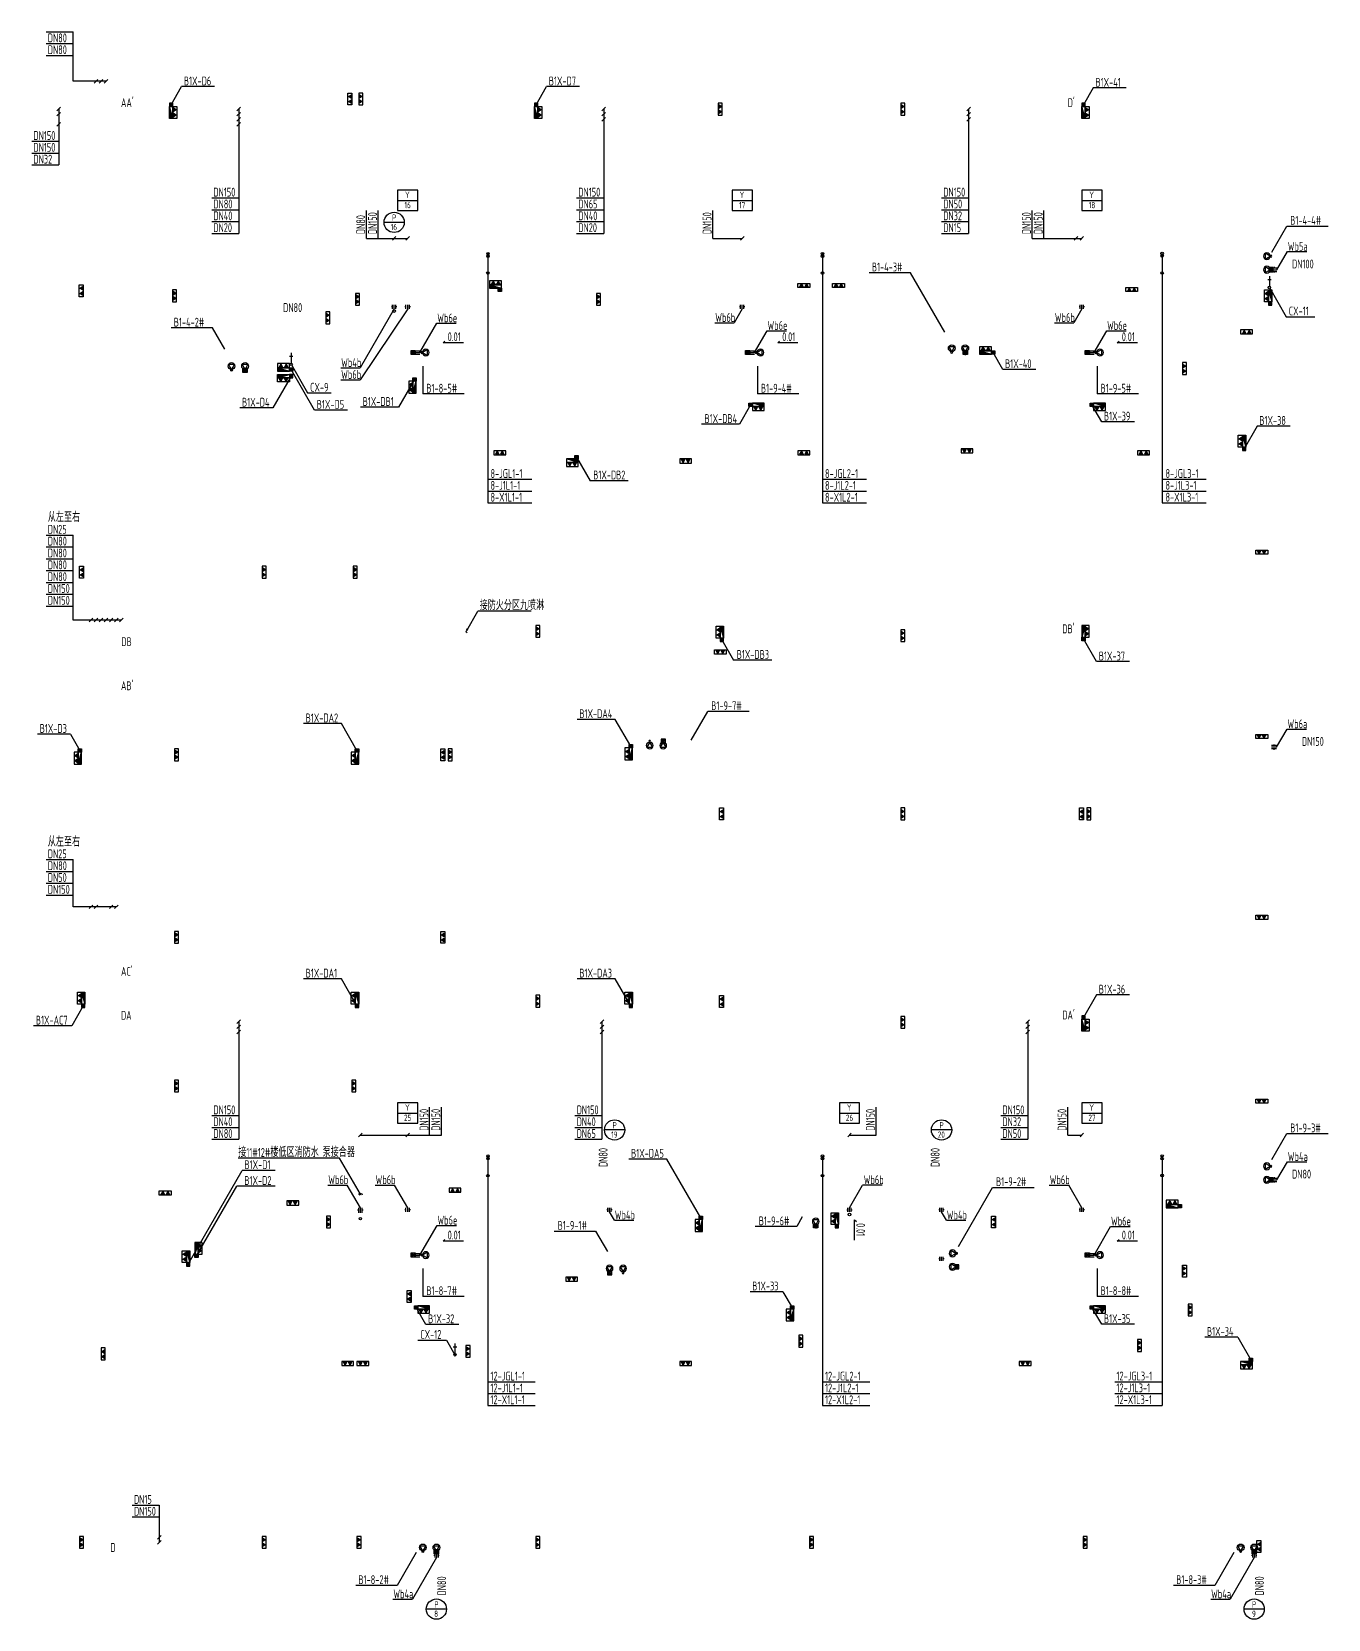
# Model space of a CAD drawing. Header units: millimetres. Extents: x -104227 to 2378000, y -101687 to 2248640.
# Drawn here: x 1128074 to 1204809, y 1049777 to 1143705 of the extents above; entities that cross this region are included whole.
import ezdxf
from ezdxf.enums import TextEntityAlignment as Align

# ---------------------------------------------------------------- set-up
doc = ezdxf.new("R2010")
doc.units = ezdxf.units.MM
doc.header["$LTSCALE"] = 500
doc.linetypes.add('CONTINOUS', pattern=[0])
doc.layers.get('DEFPOINTS').update_dxf_attribs({"color": 9})
for name, color, linetype in [('W-BUSH', 231, 'Continuous'), ('W-BUSH-NOTE', 231, 'Continuous'), ('W-DRAI-DIMS', 51, 'Continuous'), ('W-DRAI-EQPM', 50, 'Continuous'), ('W-DRAI-NOTE', 50, 'Continuous'), ('W-EQPM', 40, 'Continuous'), ('W-FRPT-EXTG', 140, 'Continuous'), ('W-FRPT-HYDT', 140, 'Continuous'), ('W-FRPT-HYDT-DIMS', 61, 'Continuous'), ('W-FRPT-HYDT-EQPM', 60, 'Continuous'), ('W-FRPT-NOTE', 60, 'Continuous'), ('W-FRPT-SPRL-DIMS', 61, 'Continuous'), ('W-RAIN-DIMS', 61, 'Continuous'), ('W-RAIN-EQPM', 60, 'Continuous'), ('W-RAIN-NOTE', 60, 'Continuous'), ('W-WSUP-COOL-PIPE', 3, 'Continuous'), ('W-WSUP-DIMS', 41, 'Continuous'), ('W-WSUP-EQPM', 40, 'Continuous')]:
    doc.layers.add(name, color=color, linetype=linetype)
doc.styles.add('TH-STYLE3', font='tssdeng.shx', dxfattribs={"width": 0.7, "bigfont": 'tssdchn.shx'})

# ---------------------------------------------------------------- blocks, each defined once
blk = doc.blocks.new('*U200')
at = {"linetype": 'CONTINOUS'}
h = blk.add_hatch(dxfattribs=at)
h.set_pattern_fill('ANSI31', color=256, scale=150, angle=180, style=0)
h.set_pattern_definition([(315, (-384620.485, -22544.052), (-13.25825215, -13.25825215), [])])
h.paths.add_polyline_path([(163, 59), (237, 59), (237, 126), (163, 126)])
h = blk.add_hatch(dxfattribs=at)
h.set_pattern_fill('ANSI31', color=256, scale=150, angle=180, style=0)
h.set_pattern_definition([(225, (385320.485, -22544.052), (13.25825215, -13.25825215), [])])
h.paths.add_polyline_path([(537, 59), (463, 59), (463, 126), (537, 126)])
for p, q in [((200, 207), (100, 34)), ((300, 34), (100, 34)), ((200, 207), (300, 34)), ((500, 207), (400, 34)), ((400, 34), (600, 34)), ((500, 207), (600, 34))]:
    blk.add_line(p, q, dxfattribs=at)
for points in [[(700, 0), (700, 240), (0, 240), (0, 0)], [(163, 59), (237, 59), (237, 126), (163, 126)], [(537, 59), (463, 59), (463, 126), (537, 126)]]:
    blk.add_lwpolyline(points, close=True, dxfattribs=at)
blk = doc.blocks.new('*U327')
blk.add_hatch(color=256).paths.add_polyline_path([(0, 200), (700, 0), (0, 0)])
for p, q in [((0, 200), (0, 0)), ((700, 200), (0, 200)), ((0, 200), (700, 0)), ((0, 0), (700, 0)), ((700, 0), (700, 200))]:
    blk.add_line(p, q)
blk = doc.blocks.new('单栓消火栓侧接')
at = {"layer": 'DEFPOINTS'}
for p, q in [((885842, 1182528), (885642, 1182728)), ((885642, 1182528), (885842, 1182728))]:
    blk.add_line(p, q, dxfattribs=at)
blk.add_lwpolyline([(885642, 1182728), (885842, 1182728), (885842, 1182528), (885642, 1182528)], close=True, dxfattribs=at)
at = {"layer": 'W-FRPT-HYDT-EQPM'}
blk.add_circle((885742, 1182628), 75, dxfattribs=at)
at = {"layer": 'W-FRPT-EXTG'}
blk.add_blockref('*U200', (884942, 1182728), dxfattribs=at)
at = {"layer": 'W-FRPT-HYDT'}
blk.add_blockref('*U327', (884942, 1182528), dxfattribs=at)
blk = doc.blocks.new('单栓消火栓背接')
at = {"layer": 'DEFPOINTS'}
for p, q in [((886233, 1182328), (886033, 1182528)), ((886033, 1182328), (886233, 1182528))]:
    blk.add_line(p, q, dxfattribs=at)
blk.add_lwpolyline([(886033, 1182528), (886233, 1182528), (886233, 1182328), (886033, 1182328)], close=True, dxfattribs=at)
at = {"layer": 'W-FRPT-HYDT-EQPM'}
blk.add_circle((886133, 1182428), 75, dxfattribs=at)
at = {"layer": 'W-FRPT-EXTG'}
blk.add_blockref('*U200', (886033, 1182728), dxfattribs=at)
at = {"layer": 'W-FRPT-HYDT'}
blk.add_blockref('*U327', (886033, 1182528), dxfattribs=at)
blk = doc.blocks.new('*U270')
for p, q in [((-100, 0), (-100, -300)), ((100, 0), (100, -300)), ((-100, -150), (-160, -150)), ((160, -150), (100, -150))]:
    blk.add_line(p, q)
at = {"layer": 'DEFPOINTS'}
blk.add_line((0, 0), (0, -300), dxfattribs=at)
blk = doc.blocks.new('*U352')
for p, q in [((-173, -350), (0, -50)), ((173, -350), (-173, -350)), ((0, -50), (173, -350)), ((627, -350), (800, -50)), ((973, -350), (627, -350)), ((800, -50), (973, -350))]:
    blk.add_line(p, q)
for centre, radius in [((0, 0), 50), ((800, 0), 50), ((0, -250), 200), ((800, -250), 200)]:
    blk.add_circle(centre, radius)
at = {"layer": 'DEFPOINTS'}
blk.add_line((0, 0), (0, 150), dxfattribs=at)
blk = doc.blocks.new('压力废水排出管')
blk.add_circle((109673176, -9743579), 75)
at = {"layer": 'DEFPOINTS'}
for p, q in [((109673004, -9743538), (109673348, -9743620)), ((109673135, -9743751), (109673217, -9743407))]:
    blk.add_line(p, q, dxfattribs=at)
blk.add_lwpolyline([(109673004, -9743538), (109673217, -9743407), (109673348, -9743620), (109673135, -9743751)], close=True, dxfattribs=at)
blk = doc.blocks.new('*U337')
for p, q in [((-100, 0), (-100, -250)), ((100, 0), (100, -250)), ((-100, -125), (-160, -125)), ((160, -125), (100, -125))]:
    blk.add_line(p, q)
at = {"layer": 'DEFPOINTS'}
blk.add_line((0, 0), (0, -250), dxfattribs=at)
blk = doc.blocks.new('污废合流井编号')
at = {"layer": 'W-DRAI-EQPM'}
blk.add_circle((0, 400), 400, dxfattribs=at)
at = {"layer": 'W-DRAI-NOTE'}
blk.add_line((400, 400), (-400, 400), dxfattribs=at)
at = {"layer": 'W-DRAI-NOTE', "style": 'TH-STYLE3', "width": 0.7}
blk.add_text('P', height=250, dxfattribs=at).set_placement((0, 586), align=Align.MIDDLE)
at = {"layer": 'W-DRAI-NOTE', "style": 'TH-STYLE3', "width": 0.7, "flags": 8}
blk.add_attdef('-', text='', height=250, dxfattribs=at).set_placement((-10, 90), align=Align.CENTER)
blk = doc.blocks.new('*U359')
for p, q in [((-173, -350), (0, -50)), ((173, -350), (-173, -350)), ((0, -50), (173, -350))]:
    blk.add_line(p, q)
for centre, radius in [((0, 0), 50), ((0, -250), 200)]:
    blk.add_circle(centre, radius)
at = {"layer": 'DEFPOINTS'}
blk.add_line((0, 0), (0, 150), dxfattribs=at)
blk = doc.blocks.new('*U269')
for p, q in [((-100, 0), (-100, -300)), ((100, 0), (100, -300))]:
    blk.add_line(p, q)
at = {"layer": 'DEFPOINTS'}
blk.add_line((0, 0), (0, -300), dxfattribs=at)
blk = doc.blocks.new('重力流雨水井编号')
at = {"layer": 'W-RAIN-EQPM'}
blk.add_lwpolyline([(-400, 0), (400, 0), (400, 800), (-400, 800)], close=True, dxfattribs=at)
at = {"layer": 'W-RAIN-NOTE'}
blk.add_line((-400, 400), (400, 400), dxfattribs=at)
at = {"layer": 'W-RAIN-NOTE', "style": 'TH-STYLE3', "width": 0.7}
blk.add_text('Y', height=250, rotation=0, dxfattribs=at).set_placement((-12, 620, 3564), align=Align.MIDDLE)
at = {"layer": 'W-RAIN-NOTE', "style": 'TH-STYLE3', "width": 0.7, "flags": 8}
blk.add_attdef('-', text='', height=250, rotation=0, dxfattribs=at).set_placement((0, 90), align=Align.CENTER)
blk = doc.blocks.new('*U217')
at = {"layer": 'W-WSUP-COOL-PIPE'}
blk.add_line((-300, 0), (0, 0), dxfattribs=at)
at = {"layer": 'W-WSUP-EQPM'}
blk.add_line((-200, -50), (-200, 50), dxfattribs=at)
blk = doc.blocks.new('冲洗给水')
at = {"layer": 'W-WSUP-EQPM'}
blk.add_circle((957645, 1148834), 75, dxfattribs=at)
at = {"layer": 'W-WSUP-EQPM', "xscale": 2, "yscale": 2, "zscale": 2}
blk.add_blockref('*U217', (957570, 1148834), dxfattribs=at)
blk = doc.blocks.new('A$C3EEB217A')
at = {"layer": 'W-FRPT-EXTG', "xscale": -1}
for p, rotation in [((1147024, 1140077), 90), ((1131124, 1128727), 90), ((1200524, 1113027), 180), ((1131144, 1112077, 0), 90), ((1168474, 1107127), 180), ((1200524, 1102127), 180), ((1152524, 1101277), 90), ((1169024, 1097777, 0), 90), ((1190324, 1097777), 90), ((1200524, 1091427), 180), ((1152524, 1090477), 90), ((1169024, 1086677, 0), 90), ((1200524, 1080547), 180), ((1185124, 1073627, 0), 90), ((1196174, 1070027), 270), ((1150524, 1069227, 0), 90), ((1200824, 1054427), 90)]:
    blk.add_blockref('*U200', p, dxfattribs=dict(at, rotation=rotation))
at = {"layer": 'W-FRPT-EXTG'}
for p, rotation in [((1147424, 1140077), 270), ((1168704, 1139474), 270), ((1179504, 1139474), 270), ((1136404, 1128427), 270), ((1147234, 1128227, 0), 270), ((1161504, 1128227, 0), 270), ((1145474, 1127127, 0), 270), ((1196174, 1124127), 270), ((1183774, 1119027, 0), 180), ((1167124, 1118427, 0), 180), ((1141704, 1112077, 0), 270), ((1147104, 1112077, 0), 270), ((1157904, 1108577, 0), 270), ((1179504, 1108327, 0), 270), ((1136524, 1101277), 270), ((1152724, 1101277), 270), ((1179504, 1097777, 0), 270), ((1190524, 1097777), 270), ((1136524, 1090477), 270), ((1157904, 1086696, 0), 270), ((1179504, 1085442, 0), 270), ((1136524, 1081677), 270), ((1147024, 1081677, 0), 270), ((1143874, 1074527, 0), 180), ((1145524, 1073627, 0), 270), ((1160377, 1070027), 179.9999999999999), ((1196524, 1068427, 0), 270), ((1173474, 1066577, 0), 270), ((1193524, 1066327, 0), 270), ((1132424, 1065127), 90), ((1153774, 1065977), 270), ((1147124, 1065027), 180), ((1148024, 1065027), 180), ((1167124, 1065027, 0), 179.9999999999999), ((1187224, 1065027, 0), 179.9999999999999), ((1130904, 1054677), 270), ((1141704, 1054677), 270), ((1147324, 1054677), 270), ((1157904, 1054677), 270), ((1174104, 1054677), 270), ((1190304, 1054677), 270)]:
    blk.add_blockref('*U200', p, dxfattribs=dict(at, rotation=rotation))
at = {"layer": 'W-FRPT-EXTG', "xscale": -1}
for p in [(1174124, 1128577), (1176174, 1128577), (1193524, 1128327), (1136324, 1074877, 0)]:
    blk.add_blockref('*U200', p, dxfattribs=at)
at = {"layer": 'W-FRPT-EXTG'}
for p in [(1199624, 1125827), (1155424, 1118677, 0), (1173424, 1118677, 0), (1193524, 1118677, 0), (1152779, 1075038)]:
    blk.add_blockref('*U200', p, dxfattribs=at)

msp = doc.modelspace()

# ---------------------------------------------------------------- linework, layer by layer
at = {"layer": 'DEFPOINTS'}
for p, q in [((1155874.13, 1128327.37), (1155674.13, 1128527.37)), ((1155674.13, 1128327.37), (1155874.13, 1128527.37))]:
    msp.add_line(p, q, dxfattribs=at)
msp.add_lwpolyline([(1155674.13, 1128527.37), (1155874.13, 1128527.37), (1155874.13, 1128327.37), (1155674.13, 1128327.37)], close=True, dxfattribs=at)
at = {"layer": 'W-BUSH-NOTE'}
for p, q in [((1201774.13, 1129627.43), (1202389.61, 1130693.48)), ((1202389.61, 1130693.48), (1203539.61, 1130693.48)), ((1149524.13, 1127302.37, 0), (1147512.04, 1123817.33, 0)), ((1150324.13, 1127302.37, 0), (1147512.04, 1123117.33, 0)), ((1170123.89, 1127302.37, 0), (1169652.81, 1126486.43, 0)), ((1190223.9, 1127302.37, 0), (1189752.81, 1126486.43, 0)), ((1151048.89, 1124726.08, 0), (1152050.6, 1126461.09, 0)), ((1152050.6, 1126461.09, 0), (1153200.6, 1126461.09, 0)), ((1168502.81, 1126486.43, 0), (1169652.81, 1126486.43, 0)), ((1188602.81, 1126486.43, 0), (1189752.81, 1126486.43, 0)), ((1170848.89, 1124726.08, 0), (1171594.12, 1126016.85, 0)), ((1171594.12, 1126016.85), (1172744.12, 1126016.85)), ((1190948.9, 1124726.08, 0), (1191694.12, 1126016.85, 0)), ((1191694.12, 1126016.85), (1192844.12, 1126016.85)), ((1146362.04, 1123817.33, 0), (1147512.04, 1123817.33, 0)), ((1146362.04, 1123117.33, 0), (1147512.04, 1123117.33, 0)), ((1201755.33, 1101377.37), (1202370.81, 1102443.42)), ((1202370.81, 1102443.42), (1203520.81, 1102443.42)), ((1201774.13, 1075777.37, -3000), (1202389.61, 1076843.42, -3000)), ((1202389.61, 1076843.42, -3000), (1203539.61, 1076843.42, -3000)), ((1145598.39, 1075470.58), (1146748.39, 1075470.58)), ((1147523.9, 1074127.37), (1146748.39, 1075470.58)), ((1148398.39, 1075470.61), (1149548.39, 1075470.61)), ((1150323.89, 1074127.4), (1149548.39, 1075470.61)), ((1176473.9, 1074127.4, 0), (1177249.4, 1075470.61, 0)), ((1178399.4, 1075470.61, 0), (1177249.4, 1075470.61, 0)), ((1188298.39, 1075470.61), (1189448.39, 1075470.61)), ((1190223.9, 1074127.4), (1189448.39, 1075470.61)), ((1162558.51, 1073384.42, 0), (1162273.89, 1073877.4, 0)), ((1182208.75, 1073384.42, 0), (1181924.13, 1073877.4, 0)), ((1151048.89, 1071326.08, 0), (1152060.22, 1073077.74, 0)), ((1152060.22, 1073077.74, 0), (1153210.22, 1073077.74, 0)), ((1162558.51, 1073384.42, 0), (1163708.51, 1073384.42, 0)), ((1182208.75, 1073384.42, 0), (1183358.75, 1073384.42, 0)), ((1190948.9, 1071326.08, 0), (1191926.66, 1073019.62, 0)), ((1191926.66, 1073019.62, 0), (1193076.66, 1073019.62, 0)), ((1152023.42, 1053427.5), (1150601.21, 1050964.15)), ((1200423.42, 1053427.5), (1199001.21, 1050964.15)), ((1149451.21, 1050964.15), (1150601.21, 1050964.15)), ((1197851.21, 1050964.15), (1199001.21, 1050964.15))]:
    msp.add_line(p, q, dxfattribs=at)
for points in [[(1153623.9, 1125296.18), (1152423.9, 1125296.18), (1152529.96, 1125402.24)], [(1173423.9, 1125296.18), (1172223.9, 1125296.18), (1172329.96, 1125402.24)], [(1193523.9, 1125296.18), (1192323.9, 1125296.18), (1192429.96, 1125402.24)], [(1176773.74, 1072213.45), (1176773.74, 1073413.45), (1176879.8, 1073307.39)]]:
    msp.add_lwpolyline(points, dxfattribs=at)
at = {"layer": 'W-BUSH-NOTE', "elevation": 0}
for points in [[(1153623.9, 1072146.18), (1152423.9, 1072146.18), (1152529.96, 1072252.25)], [(1193523.9, 1072146.18), (1192323.9, 1072146.18), (1192429.96, 1072252.25)]]:
    msp.add_lwpolyline(points, dxfattribs=at)
at = {"layer": 'W-DRAI-DIMS'}
for p, q in [((1201474.13, 1130673.63), (1202359.19, 1132206.61)), ((1202359.19, 1132206.61, 1.32), (1204809.19, 1132206.61, 1.32)), ((1180090.81, 1129449.21, 1.32), (1177640.81, 1129449.21, 1.32)), ((1182124.13, 1125927.4), (1180090.81, 1129449.21, 1.32)), ((1138773.5, 1126184.23, 1.32), (1136323.5, 1126184.23, 1.32)), ((1139499.15, 1124927.37), (1138773.5, 1126184.23)), ((1201474.13, 1076977.6), (1202359.19, 1078510.58)), ((1202359.19, 1078510.58, 1.32), (1204809.19, 1078510.58, 1.32)), ((1182923.9, 1071827.42), (1184946.77, 1075331.14)), ((1184946.77, 1075331.14, 0), (1187396.77, 1075331.14, 0)), ((1158998.9, 1072743.88), (1161448.9, 1072743.88)), ((1161448.9, 1072743.88), (1162151.25, 1071527.37)), ((1150823.9, 1053727.37), (1149701.63, 1051783.54)), ((1199223.9, 1053727.37), (1198101.63, 1051783.54)), ((1149701.63, 1051783.54), (1147251.63, 1051783.54)), ((1198101.63, 1051783.54), (1195651.63, 1051783.54))]:
    msp.add_line(p, q, dxfattribs=at)
at = {"layer": 'W-DRAI-EQPM'}
msp.add_circle((1149524.13, 1127177.37, 0), 75, dxfattribs=at)
at = {"layer": 'W-FRPT-HYDT-DIMS'}
for p, q in [((1136323.9, 1139377.37), (1136947.24, 1140457.04, 0)), ((1138897.24, 1140457.04, 0), (1136947.24, 1140457.04, 0)), ((1157923.9, 1139377.37), (1158547.24, 1140457.04, 0)), ((1160497.24, 1140457.04, 0), (1158547.24, 1140457.04, 0)), ((1190901.43, 1140377.69), (1190323.9, 1139377.37)), ((1192851.43, 1140377.69), (1190901.43, 1140377.69)), ((1185551.66, 1123727.05), (1184974.13, 1124727.37)), ((1144813.31, 1121320.83, 0), (1143423.9, 1123727.37, 0)), ((1187501.66, 1123727.05), (1185551.66, 1123727.05)), ((1143424.13, 1123327.37, 0), (1142338.04, 1121446.22, 0)), ((1150723.9, 1123127.4), (1149778.27, 1121489.52, 0)), ((1170622.89, 1121627.37), (1169960.17, 1120479.51, 0)), ((1191400.2, 1120627.05), (1190822.66, 1121627.37)), ((1142338.04, 1121446.22, 0), (1140388.04, 1121446.22, 0)), ((1146763.31, 1121320.83, 0), (1144813.31, 1121320.83, 0)), ((1149778.27, 1121489.52, 0), (1147528.27, 1121489.52, 0)), ((1193350.2, 1120627.05), (1191400.2, 1120627.05)), ((1169960.17, 1120479.51, 0), (1167710.17, 1120479.51, 0)), ((1200599, 1120369.52, 0), (1199824.13, 1119027.4, 0)), ((1202549, 1120369.52, 0), (1200599, 1120369.52, 0)), ((1160324.13, 1118527.4, 0), (1161123.46, 1117142.91, 0)), ((1163373.46, 1117142.91, 0), (1161123.46, 1117142.91, 0)), ((1168923.9, 1107727.37), (1169617.17, 1106526.58, 0)), ((1191098.77, 1106435.25), (1190323.9, 1107777.37)), ((1171867.17, 1106526.58, 0), (1169617.17, 1106526.58, 0)), ((1193048.77, 1106435.25), (1191098.77, 1106435.25)), ((1146404.76, 1102769.37, 0), (1144154.76, 1102769.37, 0)), ((1147323.9, 1101177.37), (1146404.76, 1102769.37, 0)), ((1162604.76, 1103019.37, 0), (1160354.76, 1103019.37, 0)), ((1163523.9, 1101427.37), (1162604.76, 1103019.37, 0)), ((1130364.85, 1102145.67, 0), (1128414.85, 1102145.67, 0)), ((1130364.85, 1102145.67, 0), (1130923.9, 1101177.37)), ((1146404.75, 1087669.37, 0), (1144154.75, 1087669.37, 0)), ((1147323.89, 1086077.37), (1146404.75, 1087669.37, 0)), ((1162604.76, 1087669.37, 0), (1160354.76, 1087669.37, 0)), ((1163523.9, 1086077.37), (1162604.76, 1087669.37, 0)), ((1131123.9, 1086077.37), (1130437.02, 1084887.67, 0)), ((1191098.73, 1086719.52, 0), (1190323.86, 1085377.4, 0)), ((1193048.73, 1086719.52, 0), (1191098.73, 1086719.52, 0)), ((1130437.02, 1084887.67, 0), (1128187.02, 1084887.67, 0)), ((1165664.88, 1077007.12), (1163414.88, 1077007.12)), ((1167673.9, 1073527.4), (1165664.88, 1077007.12)), ((1137324.38, 1070777.37, 0), (1140533.98, 1076336.57, 0)), ((1142483.98, 1076336.57, 0), (1140533.98, 1076336.57, 0)), ((1137823.9, 1071277.37), (1140203.18, 1075398.41, 0)), ((1142478.18, 1075398.41, 0), (1140203.18, 1075398.41, 0)), ((1172536.44, 1069158.67), (1170586.44, 1069158.67)), ((1172536.44, 1069158.67), (1173073.86, 1068227.84)), ((1151405.45, 1067220.09, 0), (1150823.9, 1068227.37, 0)), ((1191400.2, 1067227.05), (1190822.66, 1068227.37)), ((1153355.45, 1067220.09, 0), (1151405.45, 1067220.09, 0)), ((1193350.2, 1067227.05), (1191400.2, 1067227.05)), ((1199448.99, 1066469.52, 0), (1197498.99, 1066469.52, 0)), ((1199448.99, 1066469.52, 0), (1200223.86, 1065127.4, 0))]:
    msp.add_line(p, q, dxfattribs=at)
at = {"layer": 'W-FRPT-HYDT-EQPM'}
for centre in [(1155073.81, 1129427.1, 0), (1174873.81, 1129427.1, 0), (1194973.81, 1129431.16, 3000), (1155774.13, 1128427.37), (1155073.81, 1076027.1, 0), (1174873.81, 1076027.1, 0), (1194973.81, 1076031.43, 3000), (1176473.9, 1073727.4, 0), (1147523.9, 1073477.4)]:
    msp.add_circle(centre, 75, dxfattribs=at)
at = {"layer": 'W-FRPT-NOTE'}
for p, q in [((1146294.51, 1077056.76, 0), (1140294.51, 1077056.76, 0)), ((1147523.9, 1074927.4, 0), (1146294.51, 1077056.76, 0))]:
    msp.add_line(p, q, dxfattribs=at)
for points in [[(1153784.21, 1108382.18, 0), (1153864.16, 1108318.7, 0), (1153769.21, 1108229.23, 0), (1153849.16, 1108165.75, 0)], [(1147415.68, 1074959.88), (1147479.16, 1074879.93), (1147568.63, 1074974.88), (1147632.11, 1074894.93)]]:
    msp.add_spline(points, degree=3, dxfattribs=at)
at = {"layer": 'W-FRPT-SPRL-DIMS'}
for p in [(1153821.66, 1108277.37, 0), (1157629.85, 1109417.38, 0)]:
    msp.add_line(p, (1154479.85, 1109417.38, 0), dxfattribs=at)
at = {"layer": 'W-RAIN-DIMS'}
for p, q in [((1147881.68, 1131480.79, 0), (1147881.68, 1133130.79, 0)), ((1148581.68, 1131480.79, 0), (1148581.68, 1133130.79, 0)), ((1168381.68, 1131480.79, 0), (1168381.68, 1133130.79, 0)), ((1187281.68, 1131480.79, 0), (1187281.68, 1133130.79, 0)), ((1187981.68, 1131480.79, 0), (1187981.68, 1133130.79, 0)), ((1147881.68, 1131480.79, 0), (1150323.89, 1131480.79, 0)), ((1149418.06, 1131374.72, 0), (1149630.19, 1131586.86, 0)), ((1150217.83, 1131374.72, 0), (1150429.96, 1131586.86, 0)), ((1168381.68, 1131480.79, 0), (1170123.89, 1131480.79, 0)), ((1170017.83, 1131374.72, 0), (1170229.96, 1131586.86, 0)), ((1187281.68, 1131480.79, 0), (1190223.9, 1131480.79, 0)), ((1189767.83, 1131374.72, 0), (1189979.96, 1131586.86, 0)), ((1190117.83, 1131374.72, 0), (1190329.96, 1131586.86, 0)), ((1151223.89, 1123925.61, 0), (1151223.89, 1122275.61, 0)), ((1171023.89, 1123925.61, 0), (1171023.89, 1122275.61, 0)), ((1191123.9, 1123925.61, 0), (1191123.9, 1122275.61, 0)), ((1153673.89, 1122275.61, 0), (1151223.89, 1122275.61, 0)), ((1173473.89, 1122275.61, 0), (1171023.89, 1122275.61, 0)), ((1193573.9, 1122275.61, 0), (1191123.9, 1122275.61, 0)), ((1167098.9, 1101788.54), (1168081.91, 1103491.17)), ((1170531.91, 1103491.17), (1168081.91, 1103491.17)), ((1178042.46, 1078427.37, 0), (1178042.46, 1080077.37, 0)), ((1189392.46, 1078427.37, 0), (1189392.46, 1080077.37, 0)), ((1176367.83, 1078321.3, 0), (1176579.96, 1078533.44, 0)), ((1176473.9, 1078427.37, 0), (1178042.46, 1078427.37, 0)), ((1189392.46, 1078427.37, 0), (1190223.9, 1078427.37, 0)), ((1190117.83, 1078321.3, 0), (1190329.96, 1078533.44, 0)), ((1173347.08, 1073011.34, 0), (1170897.08, 1073011.34, 0)), ((1173673.9, 1073577.4, 0), (1173347.08, 1073011.34, 0)), ((1151223.89, 1070525.62, 0), (1151223.89, 1068880.65, 0)), ((1191123.9, 1070525.62, 0), (1191123.9, 1068880.65, 0)), ((1153673.89, 1068880.65, 0), (1151223.89, 1068880.65, 0)), ((1193573.9, 1068880.65, 0), (1191123.9, 1068880.65, 0))]:
    msp.add_line(p, q, dxfattribs=at)
at = {"layer": 'W-WSUP-DIMS'}
for p, q in [((1128923.96, 1143705.23, -0.03), (1130523.96, 1143705.23, -0.03)), ((1130523.96, 1140774.74), (1130523.96, 1143705.23, -0.08)), ((1128923.96, 1143005.23, -0.03), (1130523.96, 1143005.23, -0.03)), ((1128923.96, 1142305.23, 0.06), (1130523.96, 1142305.23, 0.06)), ((1132473.9, 1140774.74), (1130523.96, 1140774.74)), ((1131767.89, 1140668.68, 0.38), (1131980.02, 1140880.81, 0.38)), ((1132067.83, 1140668.68), (1132279.96, 1140880.81)), ((1132367.83, 1140668.68), (1132579.96, 1140880.81)), ((1129567.83, 1139021.3), (1129779.96, 1139233.44)), ((1129567.83, 1138721.3), (1129779.96, 1138933.44)), ((1129673.83, 1139127.37, 0.04), (1129673.83, 1135827.37, -0.39)), ((1140217.83, 1139021.3), (1140429.96, 1139233.44)), ((1140217.83, 1138721.3, -0.04), (1140429.96, 1138933.44, -0.04)), ((1140217.89, 1138421.36, -0.08), (1140430.02, 1138633.5, -0.08)), ((1140323.89, 1139127.37), (1140323.89, 1131777.34, -0.97)), ((1161817.83, 1139021.3), (1162029.96, 1139233.44)), ((1161817.83, 1138721.3, -0.04), (1162029.96, 1138933.44, -0.04)), ((1161817.89, 1138421.36, -0.08), (1162030.02, 1138633.5, -0.08)), ((1161923.89, 1139127.37), (1161923.89, 1131777.34, -0.97)), ((1183417.83, 1139021.3), (1183629.96, 1139233.44)), ((1183417.83, 1138721.3, -0.04), (1183629.96, 1138933.44, -0.04)), ((1183417.89, 1138421.36, -0.08), (1183630.02, 1138633.5, -0.08)), ((1183523.89, 1139127.37), (1183523.89, 1131777.34, -0.97)), ((1129567.83, 1138121.36, 0), (1129779.96, 1138333.5, 0)), ((1140217.83, 1138121.3, 0), (1140429.96, 1138333.44, 0)), ((1128073.83, 1137227.37, 0.23), (1129673.83, 1137227.37, 0.23)), ((1128073.83, 1136527.37, 0.23), (1129673.83, 1136527.37, 0.23)), ((1128073.83, 1135827.37, 0.23), (1129673.83, 1135827.37, 0.23)), ((1138723.89, 1133877.34, -0.91), (1140323.89, 1133877.34, -0.91)), ((1160323.89, 1133877.34, -0.91), (1161923.89, 1133877.34, -0.91)), ((1181923.89, 1133877.34, -0.91), (1183523.89, 1133877.34, -0.91)), ((1138723.89, 1133177.34, -0.91), (1140323.89, 1133177.34, -0.91)), ((1160323.89, 1133177.34, -0.91), (1161923.89, 1133177.34, -0.91)), ((1181923.89, 1133177.34, -0.91), (1183523.89, 1133177.34, -0.91)), ((1138723.89, 1132477.34, -0.82), (1140323.89, 1132477.34, -0.82)), ((1160323.89, 1132477.34, -0.82), (1161923.89, 1132477.34, -0.82)), ((1181923.89, 1132477.34, -0.82), (1183523.89, 1132477.34, -0.82)), ((1138723.89, 1131777.34, -0.73), (1140323.89, 1131777.34, -0.73)), ((1160323.89, 1131777.34, -0.73), (1161923.89, 1131777.34, -0.73)), ((1181923.89, 1131777.34, -0.73), (1183523.89, 1131777.34, -0.73)), ((1155074.19, 1130577.7, 0), (1155074.19, 1115827.4, 0)), ((1174874.19, 1130577.7, 0), (1174874.19, 1115827.4, 0)), ((1194974.19, 1130582.02, 3000), (1194974.19, 1115831.73, 3000)), ((1201324.13, 1128577.37), (1202323.9, 1126845.7)), ((1202323.9, 1126845.7), (1204023.9, 1126845.7)), ((1143423.9, 1124027.37), (1144402.37, 1122332.59)), ((1144402.37, 1122332.59), (1145802.37, 1122332.59)), ((1155074.19, 1117227.4, 0), (1157674.19, 1117227.4, 0)), ((1174874.19, 1117227.4, 0), (1177474.19, 1117227.4, 0)), ((1194974.19, 1117231.73, 3000), (1197574.19, 1117231.73, 3000)), ((1155074.19, 1116527.4, 0), (1157674.19, 1116527.4, 0)), ((1174874.19, 1116527.4, 0), (1177474.19, 1116527.4, 0)), ((1194974.19, 1116531.73, 3000), (1197574.19, 1116531.73, 3000)), ((1155074.19, 1115827.4, 0), (1157674.19, 1115827.4, 0)), ((1174874.19, 1115827.4, 0), (1177474.19, 1115827.4, 0)), ((1194974.19, 1115831.73, 3000), (1197574.19, 1115831.73, 3000)), ((1128923.96, 1113927.37, -0.12), (1130523.96, 1113927.37, -0.12)), ((1128923.96, 1113227.37, -0.12), (1130523.96, 1113227.37, -0.12)), ((1130523.96, 1108896.88), (1130523.96, 1113927.37, -0.14)), ((1128923.96, 1112527.37, -0.12), (1130523.96, 1112527.37, -0.12)), ((1128923.96, 1111827.37, -0.03), (1130523.96, 1111827.37, -0.03)), ((1128923.96, 1111127.37, 0.06), (1130523.96, 1111127.37, 0.06)), ((1128923.96, 1110427.37, 0.16), (1130523.96, 1110427.37, 0.16)), ((1128923.96, 1109727.37, 0.25), (1130523.96, 1109727.37, 0.25)), ((1133373.9, 1108896.88), (1130523.96, 1108896.88)), ((1131467.89, 1108790.82, 0.12), (1131680.02, 1109002.95, 0.12)), ((1131767.89, 1108790.82, 0.38), (1131980.02, 1109002.95, 0.38)), ((1132067.83, 1108790.82), (1132279.96, 1109002.95)), ((1132367.83, 1108790.82), (1132579.96, 1109002.95)), ((1132667.89, 1108790.82), (1132880.02, 1109002.95)), ((1132967.89, 1108790.82), (1133180.02, 1109002.95)), ((1133267.83, 1108790.82), (1133479.96, 1109002.95)), ((1128923.96, 1094727.37), (1130523.96, 1094727.37)), ((1130523.96, 1091927.43), (1130523.96, 1094727.37)), ((1128923.96, 1094027.37, -0.09), (1130523.96, 1094027.37, -0.09)), ((1128923.96, 1093327.37, -0.09), (1130523.96, 1093327.37, -0.09)), ((1128923.96, 1092627.37), (1130523.96, 1092627.37)), ((1133073.96, 1091927.43), (1130523.96, 1091927.43)), ((1131467.83, 1091821.36, -0.26), (1131679.96, 1092033.5, -0.26)), ((1131767.89, 1091821.36, 0.38), (1131980.02, 1092033.5, 0.38)), ((1132667.89, 1091821.36), (1132880.02, 1092033.5)), ((1132967.89, 1091821.36), (1133180.02, 1092033.5)), ((1140217.83, 1085021.3, -0.3), (1140429.96, 1085233.44, -0.3)), ((1140217.83, 1084721.3, -0.34), (1140429.96, 1084933.44, -0.34)), ((1140323.89, 1085127.37, -0.3), (1140323.89, 1078177.34, -1.22)), ((1161717.83, 1085021.3, -0.3), (1161929.96, 1085233.44, -0.3)), ((1161717.83, 1084721.3, -0.34), (1161929.96, 1084933.44, -0.34)), ((1161823.89, 1085127.37, -0.3), (1161823.89, 1078177.34, -1.22)), ((1186917.83, 1085021.3, -0.3), (1187129.96, 1085233.44, -0.3)), ((1186917.83, 1084721.3, -0.34), (1187129.96, 1084933.44, -0.34)), ((1187023.89, 1085127.37, -0.3), (1187023.89, 1078177.34, -1.22)), ((1140217.89, 1084421.36, -0.38), (1140430.02, 1084633.5, -0.38)), ((1161717.89, 1084421.36, -0.38), (1161930.02, 1084633.5, -0.38)), ((1186917.89, 1084421.36, -0.38), (1187130.02, 1084633.5, -0.38)), ((1138723.89, 1079577.34, -1.22), (1140323.89, 1079577.34, -1.22)), ((1151624.46, 1078427.37, 0), (1151624.46, 1080077.37, 0)), ((1152324.46, 1078427.37, 0), (1152324.46, 1080077.37, 0)), ((1160223.89, 1079577.34, -1.22), (1161823.89, 1079577.34, -1.22)), ((1185423.89, 1079577.34, -1.22), (1187023.89, 1079577.34, -1.22)), ((1138723.89, 1078877.34, -1.22), (1140323.89, 1078877.34, -1.22)), ((1147417.83, 1078321.3, 0), (1147629.96, 1078533.44, 0)), ((1147523.9, 1078427.37, 0), (1152324.46, 1078427.37, 0)), ((1150217.83, 1078321.3, 0), (1150429.96, 1078533.44, 0)), ((1160223.89, 1078877.34, -1.22), (1161823.89, 1078877.34, -1.22)), ((1185423.89, 1078877.34, -1.22), (1187023.89, 1078877.34, -1.22)), ((1138723.89, 1078177.34, -1.13), (1140323.89, 1078177.34, -1.13)), ((1160223.89, 1078177.34, -1.13), (1161823.89, 1078177.34, -1.13)), ((1185423.89, 1078177.34, -1.13), (1187023.89, 1078177.34, -1.13)), ((1155074.19, 1077177.7, 0), (1155074.19, 1062427.4, 0)), ((1174874.19, 1077177.7, 0), (1174874.19, 1062427.4, 0)), ((1194974.19, 1077182.02, 3000), (1194974.19, 1062431.73, 3000)), ((1150924.01, 1066293.24), (1152624.01, 1066293.24)), ((1152624.01, 1066293.24), (1153123.89, 1065427.4)), ((1155074.19, 1063827.4, 0), (1157874.19, 1063827.4, 0)), ((1174874.19, 1063827.4, 0), (1177674.19, 1063827.4, 0)), ((1192174.19, 1063831.73, 3000), (1194974.19, 1063831.73, 3000)), ((1155074.19, 1063127.4, 0), (1157874.19, 1063127.4, 0)), ((1155074.19, 1062427.4, 0), (1157874.19, 1062427.4, 0)), ((1174874.19, 1063127.4, 0), (1177674.19, 1063127.4, 0)), ((1174874.19, 1062427.4, 0), (1177674.19, 1062427.4, 0)), ((1192174.19, 1063131.73, 3000), (1194974.19, 1063131.73, 3000)), ((1192174.19, 1062431.73, 3000), (1194974.19, 1062431.73, 3000)), ((1134023.9, 1056527.37), (1135623.9, 1056527.37)), ((1134023.9, 1055827.37), (1135623.9, 1055827.37)), ((1135623.9, 1056527.37), (1135623.9, 1054327.37)), ((1135517.83, 1054521.3), (1135729.96, 1054733.44)), ((1135517.83, 1054221.3), (1135729.96, 1054433.44))]:
    msp.add_line(p, q, dxfattribs=at)
at = {"layer": 'W-WSUP-EQPM'}
for centre in [(1155074.19, 1130577.7, 0), (1155074.19, 1130427.7, 0), (1174874.19, 1130577.7, 0), (1174874.19, 1130427.7, 0), (1194974.19, 1130582.02, 3000), (1194974.19, 1130432.02, 3000), (1155074.19, 1077177.7, 0), (1155074.19, 1077027.7, 0), (1174874.19, 1077177.7, 0), (1174874.19, 1077027.7, 0), (1194974.19, 1077182.02, 3000), (1194974.19, 1077032.02, 3000)]:
    msp.add_circle(centre, 75, dxfattribs=at)

# ---------------------------------------------------------------- block references
at = {"layer": 'W-BUSH', "xscale": -1}
for name, p, rotation in [('*U270', (1201474.13, 1129627.43), 90), ('*U337', (1149524.13, 1127302.37, 0), 180), ('*U337', (1150323.89, 1127302.37, 0), 180), ('*U337', (1170123.89, 1127302.37, 0), 180), ('*U337', (1190223.9, 1127302.37, 0), 180), ('*U269', (1150748.89, 1124726.08, 0), 90), ('*U269', (1170548.89, 1124726.08, 0), 90), ('*U269', (1190648.9, 1124726.08, 0), 90), ('*U270', (1201474.13, 1075777.37, -3000), 90), ('*U270', (1147523.9, 1073827.37), 180), ('*U337', (1150323.89, 1073877.4), 180), ('*U337', (1162273.89, 1073877.4, 0), 180), ('*U337', (1181924.13, 1073877.4, 0), 180), ('*U337', (1190223.9, 1073877.4), 180), ('*U269', (1150748.89, 1071326.08, 0), 90), ('*U337', (1181924.13, 1070977.4, 0), 180), ('*U269', (1190648.9, 1071326.08, 0), 90)]:
    msp.add_blockref(name, p, dxfattribs=dict(at, rotation=rotation))
at = {"layer": 'W-BUSH'}
for name, p, rotation in [('*U270', (1201755.33, 1101377.37), 270), ('*U337', (1176473.9, 1073877.4, 0), 180)]:
    msp.add_blockref(name, p, dxfattribs=dict(at, rotation=rotation))
at = {"layer": 'W-BUSH', "xscale": -1}
for p in [(1152023.42, 1053727.5), (1200423.42, 1053727.5)]:
    msp.add_blockref('*U270', p, dxfattribs=at)
at = {"layer": 'W-DRAI-EQPM', "xscale": 1.5, "yscale": 1.5, "zscale": 1.5}
for p, values in [((1149524.13, 1131827.37, 0), {'-': '16'}), ((1162573.89, 1078127.4, 0), {'-': '19'}), ((1181924.13, 1078127.4, 0), {'-': '20'}), ((1152023.9, 1049777.37, 0), {'-': '8'}), ((1200423.9, 1049777.37, 0), {'-': '9'})]:
    msp.add_blockref('污废合流井编号', p, dxfattribs=at).add_auto_attribs(values)
at = {"layer": 'W-DRAI-EQPM', "xscale": -1}
for p, rotation in [((67072174.11, -87098413.32, 3000), 301.6679516231648), ((89393489.64, 66972477.59), 31.66795162316478), ((67072174.11, -87152263.38), 301.6679516231648), ((67053574.11, -87157413.32), 301.6679516231648), ((-87065766.85, -64800472.85), 211.6679516231648)]:
    msp.add_blockref('压力废水排出管', p, dxfattribs=dict(at, rotation=rotation))
at = {"layer": 'W-DRAI-EQPM', "rotation": 148.3320483768352}
for p in [(89411364.87, -64746022.81), (89368739.89, -64747072.85), (89380064.64, -64816972.85), (89428464.64, -64816972.85)]:
    msp.add_blockref('压力废水排出管', p, dxfattribs=at)
at = {"layer": 'W-EQPM', "xscale": -1}
for name, p, rotation in [('*U352', (1201423.9, 1129627.43, 3000), 270), ('*U359', (1151148.9, 1124725.61), 90), ('*U359', (1170948.9, 1124725.61), 90), ('*U359', (1191048.9, 1124725.62), 90), ('*U352', (1201423.9, 1075777.37), 270), ('*U359', (1174474.13, 1073052.37), 180), ('*U359', (1151148.9, 1071325.62), 90), ('*U352', (1182823.9, 1070627.42), 270), ('*U359', (1191048.9, 1071325.62), 90), ('*U352', (1162273.9, 1070277.37), 180)]:
    msp.add_blockref(name, p, dxfattribs=dict(at, rotation=rotation))
at = {"layer": 'W-EQPM', "rotation": 180}
for p in [(1183324.12, 1124727.4), (1140699.14, 1123677.37), (1152023.9, 1053777.37), (1200423.9, 1053777.37)]:
    msp.add_blockref('*U352', p, dxfattribs=at)
at = {"layer": 'W-EQPM', "xscale": -1}
msp.add_blockref('*U352', (1165448.9, 1101727.37), dxfattribs=at)
at = {"layer": 'W-FRPT-EXTG'}
for name, p in [('A$C3EEB217A', (0, 0, 0)), ('*U200', (1155174.13, 1128727.37, 0))]:
    msp.add_blockref(name, p, dxfattribs=at)
at = {"layer": 'W-FRPT-HYDT', "xscale": -1}
for p, rotation in [((-46304.53, 253635.48), 270), ((-24704.53, 253635.48), 270), ((7695.47, 253635.48), 270), ((2384002.55, 2013369.26), 90), ((257682.24, 2305955.8, 0), 180), ((2382452.55, 2004769.29, 0), 90), ((2351552.32, 1993469.26), 90), ((2313752.32, 1971819.26), 90), ((2329952.32, 1971819.26), 90), ((2346152.32, 1971819.26), 90), ((7695.47, 199635.48), 270), ((2358352.32, 1958769.26), 90), ((2319952.8, 1956519.26, 0), 90)]:
    msp.add_blockref('单栓消火栓侧接', p, dxfattribs=dict(at, rotation=rotation))
at = {"layer": 'W-FRPT-HYDT'}
for name, p in [('*U327', (1155174.13, 1128527.37, 0)), ('单栓消火栓侧接', (299232.24, -57901.06)), ('单栓消火栓侧接', (257682.01, -58901.06)), ('单栓消火栓侧接', (310282.01, -108401.26))]:
    msp.add_blockref(name, p, dxfattribs=at)
for name, p, rotation in [('单栓消火栓侧接', (2333352.32, 237385.51), 89.99999999999999), ('单栓消火栓侧接', (2056364.78, 2304255.8), 180), ('单栓消火栓侧接', (2076564.55, 2304255.8), 180), ('单栓消火栓背接', (2046457.25, 2300955.83, 0), 180), ('单栓消火栓侧接', (7695.47, 1993519.26), 270), ('单栓消火栓侧接', (2313552.32, 215435.48), 89.99999999999999), ('单栓消火栓侧接', (2329952.32, 215435.48), 89.99999999999999), ('单栓消火栓侧接', (2346152.32, 215685.48), 89.99999999999999), ('单栓消火栓侧接', (2350302.32, 187785.51), 90), ('单栓消火栓侧接', (-44804.53, 1957019.26), 270), ('单栓消火栓侧接', (2036565.78, 2250855.8, 0), 180), ('单栓消火栓侧接', (2355702.32, 182485.91), 89.99999999999997), ('单栓消火栓侧接', (2076564.55, 2250855.8), 180), ('单栓消火栓背接', (2086357.02, 2247555.8), 180)]:
    msp.add_blockref(name, p, dxfattribs=dict(at, rotation=rotation))
at = {"layer": 'W-RAIN-EQPM', "xscale": 1.5, "yscale": 1.5, "zscale": 1.5}
for p, values in [((1150323.89, 1133127.37), {'-': '16'}), ((1170123.89, 1133127.37), {'-': '17'}), ((1190823.9, 1133127.37), {'-': '18'}), ((1150323.89, 1079127.4, 0), {'-': '25'}), ((1176473.9, 1079127.4, 0), {'-': '26'}), ((1190823.9, 1079127.4, 0), {'-': '27'})]:
    msp.add_blockref('重力流雨水井编号', p, dxfattribs=at).add_auto_attribs(values)
at = {"layer": 'W-RAIN-EQPM'}
for p, rotation in [((-87077391.62, 66995476.3), 328.3320483768353), ((-87057591.62, 66995476.3), 328.3320483768353), ((-87037491.62, 66995476.3), 328.3320483768353), ((-64696276.09, -87154988.38), 58.33204837683525), ((-87077391.62, 66942076.3), 328.3320483768353), ((-87037491.62, 66942076.3), 328.3320483768353)]:
    msp.add_blockref('压力废水排出管', p, dxfattribs=dict(at, rotation=rotation))
at = {"layer": 'W-WSUP-DIMS', "color": 2, "rotation": 270}
for p in [(52489.83, 2086218.25), (-5410.4, 2081672.25), (4289.6, 2023072.29)]:
    msp.add_blockref('冲洗给水', p, dxfattribs=at)

# ---------------------------------------------------------------- texts
at = {"layer": 'W-BUSH-NOTE', "style": 'TH-STYLE3', "width": 0.7}
for s, p in [('Wb5a', (1202414.61, 1130743.48)), ('Wb6e', (1152075.6, 1126511.09, 0)), ('Wb6b', (1168527.81, 1126536.43, 0)), ('Wb6e', (1171619.12, 1126066.85)), ('Wb6b', (1188627.81, 1126536.43, 0)), ('Wb6e', (1191719.12, 1126066.85)), ('0.01', (1152689.95, 1125396.18)), ('0.01', (1172489.95, 1125396.18)), ('0.01', (1192589.95, 1125396.18)), ('Wb4b', (1146387.04, 1123867.33, 0)), ('Wb6b', (1146387.04, 1123167.33, 0)), ('Wb6a', (1202395.81, 1102493.42)), ('Wb4a', (1202414.61, 1076893.42, -3000)), ('Wb6b', (1145623.39, 1075520.58)), ('Wb6b', (1148423.39, 1075520.61)), ('Wb6b', (1177314.3, 1075520.61, 0)), ('Wb6b', (1188323.39, 1075520.61)), ('Wb6e', (1152085.22, 1073127.74, 0)), ('Wb4b', (1162583.51, 1073434.42, 0)), ('Wb4b', (1182233.75, 1073434.42, 0)), ('Wb6e', (1191951.66, 1073069.62, 0)), ('0.01', (1152689.95, 1072246.18, 0)), ('0.01', (1192589.95, 1072246.18, 0)), ('Wb4a', (1149476.21, 1051014.15)), ('Wb4a', (1197876.21, 1051014.15))]:
    msp.add_text(s, height=525, dxfattribs=at).set_placement(p)
msp.add_text('0.01', height=525, rotation=270, dxfattribs=at).set_placement((1176873.74, 1073213.45))
at = {"layer": 'W-DRAI-DIMS', "style": 'TH-STYLE3', "width": 0.7}
for s, p in [('B1-4-4#', (1202559.19, 1132281.61, 1.32)), ('B1-4-3#', (1177798.89, 1129524.21, 1.32)), ('DN100', (1202663.76, 1129702.43, 3000)), ('DN80', (1142952.08, 1127122.56, 0.37)), ('B1-4-2#', (1136481.57, 1126259.23, 1.32)), ('B1-9-3#', (1202559.19, 1078585.58, 1.32)), ('B1-9-2#', (1185146.77, 1075406.14, 0)), ('DN80', (1202663.76, 1075852.37)), ('B1-9-1#', (1159198.9, 1072818.88)), ('B1-8-2#', (1147409.7, 1051858.54)), ('B1-8-3#', (1195809.7, 1051858.54))]:
    msp.add_text(s, height=525, dxfattribs=at).set_placement(p)
for p in [(1162155.11, 1076533.98, 0.36), (1181805.34, 1076533.98, 0.36)]:
    msp.add_text('DN80', height=525, rotation=90, dxfattribs=at).set_placement(p)
at = {"layer": 'W-FRPT-HYDT-DIMS', "style": 'TH-STYLE3', "width": 0.7}
for s, p in [('B1X-D6', (1137078.68, 1140532.04, 0)), ('B1X-D7', (1158678.68, 1140532.04, 0)), ('B1X-41', (1191032.87, 1140452.69)), ("AA'", (1133354.97, 1139247.12, 0)), ("D'", (1189385.99, 1139243.12, 0)), ('B1X-40', (1185683.11, 1123802.05)), ('B1X-D4', (1140519.49, 1121521.22, 0)), ('B1X-D5', (1144944.76, 1121395.83, 0)), ('B1X-DB1', (1147659.71, 1121564.52, 0)), ('B1X-DB4', (1167891.62, 1120554.51, 0)), ('B1X-39', (1191531.64, 1120702.05)), ('B1X-38', (1200730.44, 1120444.52, 0)), ('B1X-DB2', (1161304.91, 1117217.91, 0)), ("DB'", (1189068.08, 1108113, 0)), ('DB', (1133379.84, 1107352.82, 0)), ('B1X-DB3', (1169798.61, 1106601.58, 0)), ('B1X-37', (1191230.21, 1106510.25)), ("AB'", (1133354.97, 1104747.12, 0)), ('B1X-D3', (1128546.29, 1102220.67, 0)), ('B1X-DA2', (1144286.2, 1102844.37, 0)), ('B1X-DA4', (1160486.2, 1103094.37, 0)), ("AC'", (1133354.97, 1087847.12, 0)), ('B1X-DA1', (1144286.2, 1087744.37, 0)), ('B1X-DA3', (1160486.2, 1087744.37, 0)), ('B1X-36', (1191230.18, 1086794.52, 0)), ("DA'", (1189068.08, 1085263, 0)), ('B1X-AC7', (1128318.47, 1084962.67, 0)), ('DA', (1133354.97, 1085247.12, 0)), ('B1X-DA5', (1163546.32, 1077082.12)), ('B1X-D1', (1140665.42, 1076411.57, 0)), ('B1X-D2', (1140659.62, 1075473.41, 0)), ('B1X-33', (1170717.88, 1069233.67)), ('B1X-32', (1151536.89, 1067295.09, 0)), ('B1X-35', (1191531.64, 1067302.05)), ('B1X-34', (1197630.43, 1066544.52, 0)), ('D', (1132733.98, 1053762.53, -0.38))]:
    msp.add_text(s, height=525, dxfattribs=at).set_placement(p)
at = {"layer": 'W-FRPT-NOTE', "style": 'TH-STYLE3', "width": 0.7}
msp.add_text('接11#12#楼低区消防水 泵接合器', height=525, dxfattribs=at).set_placement((1140296.04, 1077131.76, 0))
at = {"layer": 'W-FRPT-SPRL-DIMS', "style": 'TH-STYLE3', "width": 0.7}
msp.add_text('接防火分区九喷淋', height=525, dxfattribs=at).set_placement((1154579.85, 1109492.38, 0))
at = {"layer": 'W-RAIN-DIMS', "style": 'TH-STYLE3', "width": 0.7}
for s, p in [('DN80', (1147806.68, 1131730.79, 0)), ('DN150', (1148506.68, 1131730.79, 0)), ('DN150', (1168306.68, 1131730.79, 0)), ('DN150', (1187206.68, 1131730.79, 0)), ('DN150', (1187906.68, 1131730.79, 0)), ('DN150', (1177967.46, 1078677.37, 0)), ('DN150', (1189317.46, 1078677.37, 0)), ('DN80', (1152598.9, 1051185.64, 0)), ('DN80', (1200998.9, 1051185.64, 0))]:
    msp.add_text(s, height=525, rotation=90, dxfattribs=at).set_placement(p)
for s, p in [('B1-8-5#', (1151431.97, 1122350.61, 0)), ('B1-9-4#', (1171231.97, 1122350.61, 0)), ('B1-9-5#', (1191331.97, 1122350.61, 0)), ('B1-9-7#', (1168289.99, 1103566.17)), ('DN150', (1203248.63, 1101452.37)), ('B1-9-6#', (1171105.16, 1073086.34, 0)), ('B1-8-7#', (1151431.97, 1068955.65, 0)), ('B1-8-8#', (1191331.97, 1068955.65, 0))]:
    msp.add_text(s, height=525, dxfattribs=at).set_placement(p)
at = {"layer": 'W-WSUP-DIMS', "style": 'TH-STYLE3', "width": 0.7}
for s, p in [('DN80', (1129023.96, 1143080.23, -0.03)), ('DN80', (1129023.96, 1142380.23, 0.06)), ('DN150', (1128173.83, 1137302.37, 0.23)), ('DN150', (1128173.83, 1136602.37, 0.23)), ('DN32', (1128173.83, 1135902.37, 0.23)), ('DN150', (1138823.89, 1133952.34, -0.91)), ('DN80', (1138823.89, 1133252.34, -0.91)), ('DN150', (1160423.89, 1133952.34, -0.91)), ('DN65', (1160423.89, 1133252.34, -0.91)), ('DN150', (1182023.89, 1133952.34, -0.91)), ('DN50', (1182023.89, 1133252.34, -0.91)), ('DN40', (1138823.89, 1132552.34, -0.82)), ('DN40', (1160423.89, 1132552.34, -0.82)), ('DN32', (1182023.89, 1132552.34, -0.82)), ('DN20', (1138823.89, 1131852.34, -0.73)), ('DN20', (1160423.89, 1131852.34, -0.73)), ('DN15', (1182023.89, 1131852.34, -0.73)), ('CX-11', (1202473.9, 1126920.7)), ('CX-9', (1144552.37, 1122407.59)), ('8-JGL1-1', (1155224.19, 1117302.4, 0)), ('8-JGL2-1', (1175024.19, 1117302.4, 0)), ('8-JGL3-1', (1195174.19, 1117306.73, 3000)), ('8-J1L1-1', (1155224.19, 1116602.4, 0)), ('8-J1L2-1', (1175024.19, 1116602.4, 0)), ('8-J1L3-1', (1195174.19, 1116606.73, 3000)), ('8-X1L1-1', (1155224.19, 1115902.4, 0)), ('8-X1L2-1', (1175024.19, 1115902.4, 0)), ('8-X1L3-1', (1195174.19, 1115906.73, 3000)), ('从左至右', (1129023.96, 1114702.37, -0.12)), ('DN25', (1129023.96, 1114002.37, -0.12)), ('DN80', (1129023.96, 1113302.37, -0.12)), ('DN80', (1129023.96, 1112602.37, -0.12)), ('DN80', (1129023.96, 1111902.37, -0.03)), ('DN80', (1129023.96, 1111202.37, 0.06)), ('DN150', (1129023.96, 1110502.37, 0.16)), ('DN150', (1129023.96, 1109802.37, 0.25)), ('从左至右', (1129023.96, 1095502.37)), ('DN25', (1129023.96, 1094802.37)), ('DN80', (1129023.96, 1094102.37, -0.09)), ('DN50', (1129023.96, 1093402.37, -0.09)), ('DN150', (1129023.96, 1092702.37)), ('DN150', (1138823.89, 1079652.34, -1.22)), ('DN150', (1160323.89, 1079652.34, -1.22)), ('DN150', (1185523.89, 1079652.34, -1.22)), ('DN40', (1138823.89, 1078952.34, -1.22)), ('DN40', (1160323.89, 1078952.34, -1.22)), ('DN32', (1185523.89, 1078952.34, -1.22)), ('DN80', (1138823.89, 1078252.34, -1.13)), ('DN65', (1160323.89, 1078252.34, -1.13)), ('DN50', (1185523.89, 1078252.34, -1.13)), ('CX-12', (1151074.01, 1066368.24)), ('12-JGL1-1', (1155224.19, 1063902.4, 0)), ('12-JGL2-1', (1175024.19, 1063902.4, 0)), ('12-JGL3-1', (1192274.19, 1063906.73, 3000)), ('12-J1L1-1', (1155224.19, 1063202.4, 0)), ('12-J1L2-1', (1175024.19, 1063202.4, 0)), ('12-J1L3-1', (1192274.19, 1063206.73, 3000)), ('12-X1L1-1', (1155224.19, 1062502.4, 0)), ('12-X1L2-1', (1175024.19, 1062502.4, 0)), ('12-X1L3-1', (1192274.19, 1062506.73, 3000)), ('DN15', (1134123.9, 1056602.37)), ('DN150', (1134123.9, 1055902.37))]:
    msp.add_text(s, height=525, dxfattribs=at).set_placement(p)
for p in [(1151549.46, 1078677.37, 0), (1152249.46, 1078677.37, 0)]:
    msp.add_text('DN150', height=525, rotation=90, dxfattribs=at).set_placement(p)

doc.saveas('drawing.dxf')
